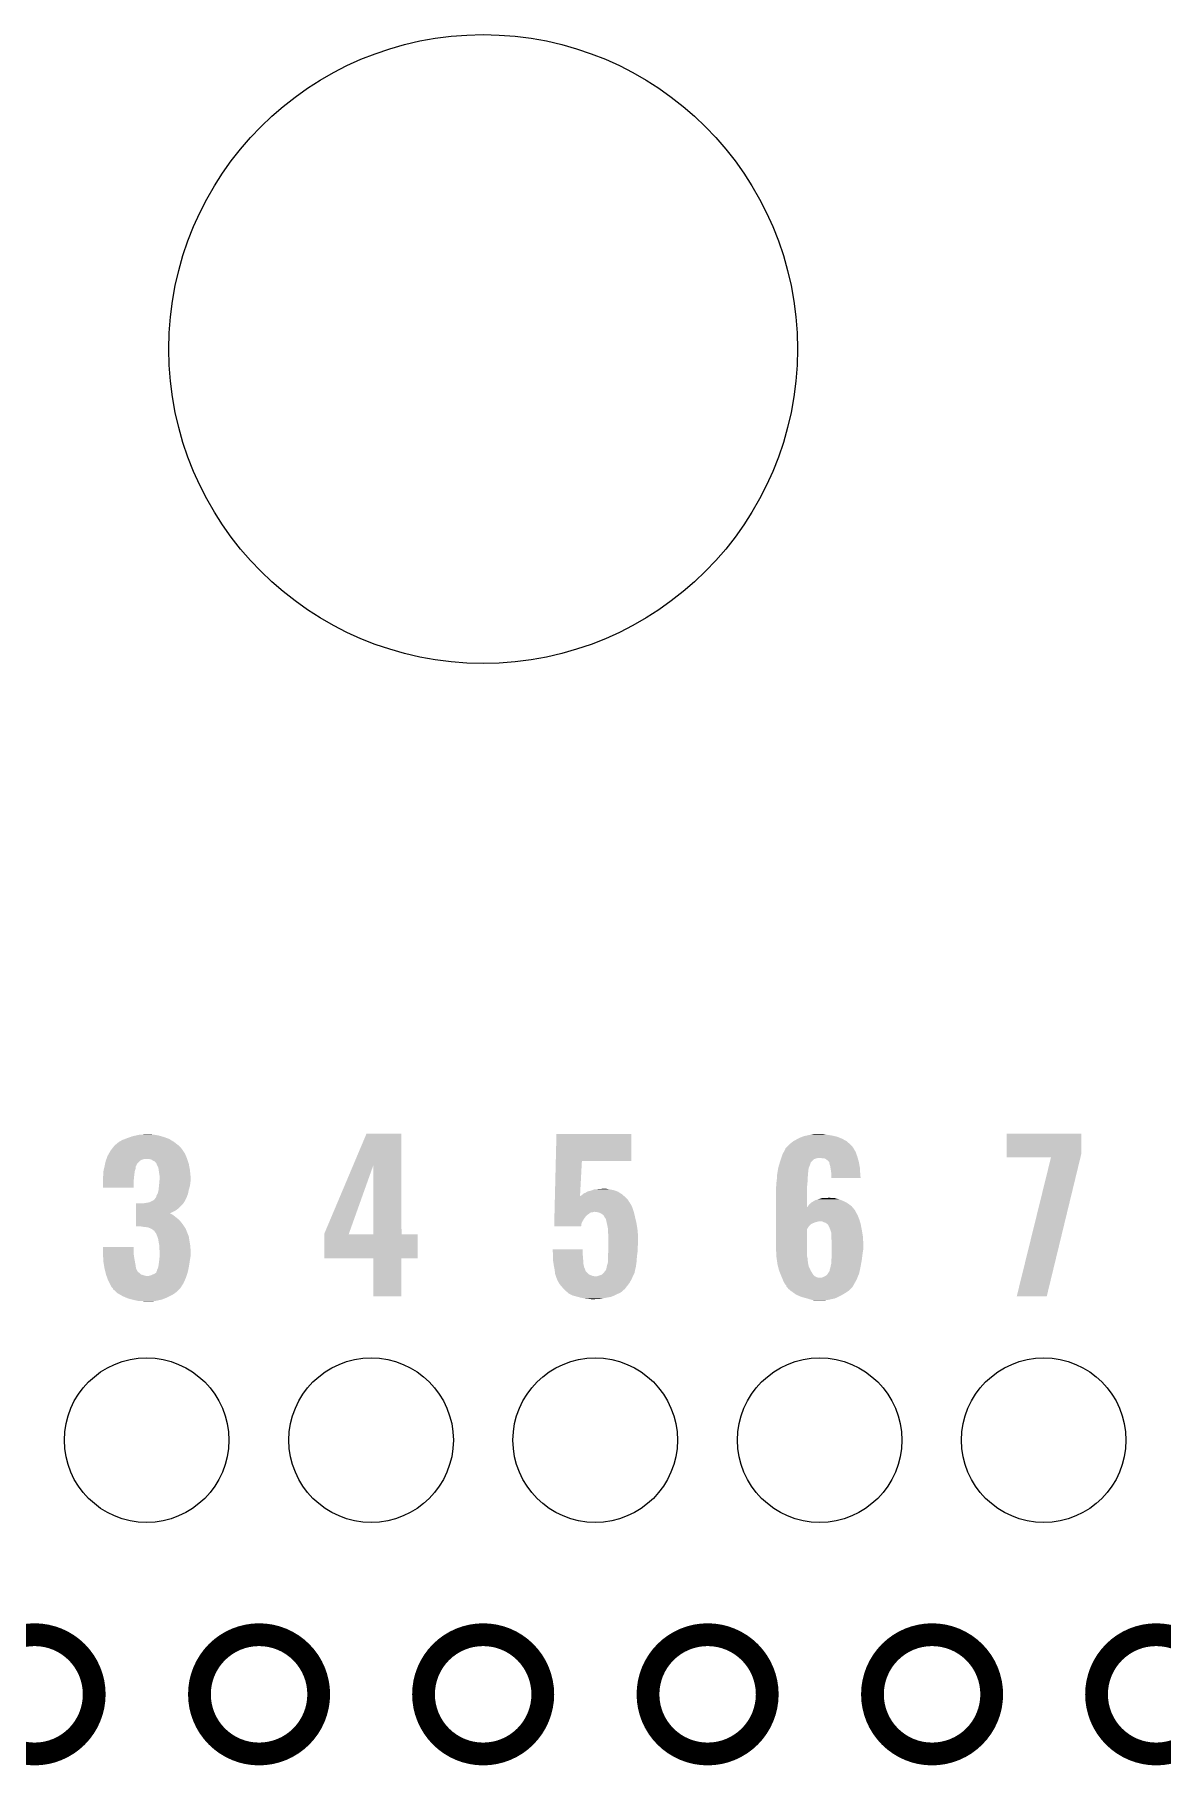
# Model space of a CAD drawing. Extents: x -1.3 to 24.2, y -3.9 to 53.4.
# Drawn here: x 8.43 to 15.97, y 24.42 to 36 of the extents above; entities that cross this region are included whole.
import ezdxf

# ---------------------------------------------------------------- set-up
doc = ezdxf.new("R2010")
doc.units = 0
doc.layers.get('0').update_dxf_attribs({"linetype": 'CONTINUOUS'})
for name, color, linetype in [('LIGHT_RANGER_14CLICK_V101_GKO', 10, 'CONTINUOUS'), ('LIGHT_RANGER_14CLICK_V101_GTO', 9, 'CONTINUOUS'), ('LIGHT_RANGER_14CLICK_V101_GTS', 11, 'CONTINUOUS')]:
    doc.layers.add(name, color=color, linetype=linetype)

# ---------------------------------------------------------------- blocks, each defined once
blk = doc.blocks.new('ROUND_45')
blk.add_circle((0, 0), 2.102)
blk = doc.blocks.new('ROUND_46')
blk.add_circle((0, 0), 0.55)

msp = doc.modelspace()

# ---------------------------------------------------------------- linework, layer by layer
at = {"layer": 'LIGHT_RANGER_14CLICK_V101_GKO', "const_width": 0.1524}
for points in [[(8.03148, 24.89962, 1), (8.82904, 24.89962, 1)], [(9.53262, 24.89962, 1), (10.33018, 24.89962, 1)], [(11.03122, 24.89962, 1), (11.82878, 24.89962, 1)], [(12.53236, 24.89962, 1), (13.32992, 24.89962, 1)], [(14.0335, 24.89962, 1), (14.83106, 24.89962, 1)], [(15.5321, 24.89962, 1), (16.32966, 24.89962, 1)]]:
    msp.add_lwpolyline(points, format="xyb", close=True, dxfattribs=at)
at = {"layer": 'LIGHT_RANGER_14CLICK_V101_GTO'}
for points in [[(8.9789, 28.58008), (8.994138, 28.59278), (9.37895, 28.58008), (9.36244, 28.59278)], [(8.994138, 28.59278), (8.994142, 28.592782), (9.36244, 28.59278), (9.362438, 28.592782)], [(8.994142, 28.592782), (9.017, 28.60548), (9.362438, 28.592782), (9.341804, 28.60548)], [(9.017, 28.60548), (9.036812, 28.6131), (9.341804, 28.60548), (9.329422, 28.6131)], [(9.036812, 28.6131), (9.05002, 28.61818), (9.329422, 28.6131), (9.315198, 28.61818)], [(9.05002, 28.61818), (9.071356, 28.6258), (9.315198, 28.61818), (9.29386, 28.6258)], [(9.071356, 28.6258), (9.085582, 28.63088), (9.29386, 28.6258), (9.276082, 28.63088)], [(9.085582, 28.63088), (9.10844, 28.63596), (9.276082, 28.63088), (9.258302, 28.63596)], [(9.10844, 28.63596), (9.1313, 28.64104), (9.258302, 28.63596), (9.22782, 28.64104)], [(9.1313, 28.64104), (9.179558, 28.64358), (9.22782, 28.64104), (9.20242, 28.64358)], [(10.561198, 28.437706), (10.650226, 28.648636), (10.883908, 28.437706), (10.8839, 28.648636)], [(10.650226, 28.648636), (10.650238, 28.64866), (10.8839, 28.648636), (10.650238, 28.64866)], [(11.915782, 28.46578), (11.920242, 28.646096), (12.420576, 28.46578), (12.4206, 28.646096)], [(11.920242, 28.646096), (11.920244, 28.64612), (12.4206, 28.646096), (11.920244, 28.64612)], [(13.482322, 28.58008), (13.505174, 28.597858), (13.880536, 28.58008), (13.860778, 28.597858)], [(13.505174, 28.597858), (13.50518, 28.597862), (13.860778, 28.597858), (13.860772, 28.597862)], [(13.50518, 28.597862), (13.53312, 28.6131), (13.860772, 28.597862), (13.83248, 28.6131)], [(13.53312, 28.6131), (13.5382, 28.61564), (13.83248, 28.6131), (13.827762, 28.61564)], [(13.5382, 28.61564), (13.55344, 28.62326), (13.827762, 28.61564), (13.807948, 28.62326)], [(13.55344, 28.62326), (13.566982, 28.628338), (13.807948, 28.62326), (13.794742, 28.628338)], [(13.566982, 28.628338), (13.573762, 28.63088), (13.794742, 28.628338), (13.782882, 28.63088)], [(13.573762, 28.63088), (13.59662, 28.63596), (13.782882, 28.63088), (13.75918, 28.63596)], [(13.59662, 28.63596), (13.61948, 28.64104), (13.75918, 28.63596), (13.72616, 28.64104)], [(13.61948, 28.64104), (13.647422, 28.64612), (13.72616, 28.64104), (13.700762, 28.64612)], [(14.930122, 28.514038), (14.930142, 28.648636), (15.4305, 28.514038), (15.4305, 28.648636)], [(14.930142, 28.648636), (14.930144, 28.64866), (15.4305, 28.648636), (14.930144, 28.64866)], [(8.905242, 28.46324), (8.907962, 28.470858), (9.131302, 28.46324), (9.141458, 28.470858)], [(8.907962, 28.470858), (8.909776, 28.47594), (9.141458, 28.470858), (9.15416, 28.47594)], [(8.909776, 28.47594), (8.910682, 28.478478), (9.15416, 28.47594), (9.161778, 28.478478)], [(8.910682, 28.47848), (8.912496, 28.48356), (9.450494, 28.47848), (9.4488, 28.48356)], [(8.910682, 28.478478), (8.910682, 28.47848), (9.161778, 28.478478), (9.194798, 28.47848)], [(8.912496, 28.48356), (8.91794, 28.498802), (9.4488, 28.48356), (9.44245, 28.498802)], [(8.91794, 28.498802), (8.926648, 28.514042), (9.44245, 28.498802), (9.4361, 28.514042)], [(8.926648, 28.514042), (8.93826, 28.53436), (9.4361, 28.514042), (9.422554, 28.53436)], [(8.93826, 28.53436), (8.940214, 28.5369), (9.422554, 28.53436), (9.42086, 28.5369)], [(8.940214, 28.5369), (8.953892, 28.55468), (9.42086, 28.5369), (9.40816, 28.55468)], [(8.953892, 28.55468), (8.96366, 28.567378), (9.40816, 28.55468), (9.39546, 28.567378)], [(8.96366, 28.567378), (8.963662, 28.56738), (9.39546, 28.567378), (9.395458, 28.56738)], [(8.963662, 28.56738), (8.966202, 28.569922), (9.395458, 28.56738), (9.392154, 28.569922)], [(8.966202, 28.569922), (8.9789, 28.58008), (9.392154, 28.569922), (9.37895, 28.58008)], [(9.21004, 28.475942), (9.194798, 28.47848), (9.45134, 28.475942), (9.450494, 28.47848)], [(9.220198, 28.468322), (9.21004, 28.475942), (9.45388, 28.468322), (9.45134, 28.475942)], [(9.232894, 28.463242), (9.220198, 28.468322), (9.455574, 28.463242), (9.45388, 28.468322)], [(11.910004, 28.232102), (11.915782, 28.465758), (12.077868, 28.232102), (12.090398, 28.465758)], [(11.915782, 28.465758), (11.915782, 28.46578), (12.090398, 28.465758), (12.420576, 28.46578)], [(13.41628, 28.46324), (13.417124, 28.465776), (13.628366, 28.46324), (13.629638, 28.465776)], [(13.417124, 28.465776), (13.421358, 28.478478), (13.629638, 28.465776), (13.644878, 28.478478)], [(13.421358, 28.478478), (13.423052, 28.48356), (13.644878, 28.478478), (13.66266, 28.48356)], [(13.423052, 28.48356), (13.423898, 28.4861), (13.66266, 28.48356), (13.675358, 28.4861)], [(13.423898, 28.4861), (13.427286, 28.49626), (13.934802, 28.4861), (13.931898, 28.49626)], [(13.427286, 28.49626), (13.43152, 28.508962), (13.931898, 28.49626), (13.92728, 28.508962)], [(13.43152, 28.508962), (13.439644, 28.524198), (13.92728, 28.508962), (13.92174, 28.524198)], [(13.439644, 28.524198), (13.451836, 28.547062), (13.92174, 28.524198), (13.909038, 28.547062)], [(13.451836, 28.547062), (13.45184, 28.547066), (13.909038, 28.547062), (13.909036, 28.547066)], [(13.45184, 28.547066), (13.451846, 28.549606), (13.909036, 28.547066), (13.907344, 28.549606)], [(13.451846, 28.549606), (13.46454, 28.5623), (13.907344, 28.549606), (13.89888, 28.5623)], [(13.46454, 28.5623), (13.47724, 28.575), (13.89888, 28.5623), (13.88618, 28.575)], [(13.47724, 28.575), (13.482322, 28.58008), (13.88618, 28.575), (13.880536, 28.58008)], [(13.698218, 28.48356), (13.682978, 28.4861), (13.935528, 28.48356), (13.934802, 28.4861)], [(13.721078, 28.47848), (13.710916, 28.48356), (13.93698, 28.47848), (13.935528, 28.48356)], [(13.731238, 28.47086), (13.721078, 28.47848), (13.939158, 28.47086), (13.93698, 28.47848)], [(13.741398, 28.460702), (13.731238, 28.47086), (13.94206, 28.460702), (13.939158, 28.47086)], [(14.93012, 28.488664), (14.930122, 28.514038), (15.424342, 28.488664), (15.4305, 28.514038)], [(15.22727, 28.48864), (14.93012, 28.488664), (15.424336, 28.48864), (15.424342, 28.488664)], [(14.998706, 27.561568), (15.22727, 28.48864), (15.199346, 27.561568), (15.424336, 28.48864)], [(8.88746, 28.359102), (8.888094, 28.36164), (9.095486, 28.359102), (9.09574, 28.36164)], [(8.88746, 28.336242), (8.88746, 28.359102), (9.0932, 28.336242), (9.095486, 28.359102)], [(8.888094, 28.36164), (8.89, 28.369262), (9.09574, 28.36164), (9.096692, 28.369262)], [(8.89, 28.394662), (8.89117, 28.399738), (9.100094, 28.394662), (9.10082, 28.399738)], [(8.89, 28.38196), (8.89, 28.394662), (9.09828, 28.38196), (9.100094, 28.394662)], [(8.89, 28.369262), (8.89, 28.38196), (9.096692, 28.369262), (9.09828, 28.38196)], [(8.89117, 28.399738), (8.894688, 28.414978), (9.10082, 28.399738), (9.105898, 28.414978)], [(8.894688, 28.414978), (8.897618, 28.427678), (9.105898, 28.414978), (9.1059, 28.427678)], [(8.897618, 28.427678), (8.89762, 28.42768), (9.1059, 28.427678), (9.1059, 28.42768)], [(8.89762, 28.42768), (8.899252, 28.435298), (9.1059, 28.42768), (9.110978, 28.435298)], [(8.899252, 28.435298), (8.90034, 28.440376), (9.110978, 28.435298), (9.113518, 28.440376)], [(8.90034, 28.440376), (8.900886, 28.442918), (9.113518, 28.440376), (9.11352, 28.442918)], [(8.900886, 28.442918), (8.903062, 28.453078), (9.11352, 28.442918), (9.12114, 28.453078)], [(8.903062, 28.453078), (8.90524, 28.463238), (9.12114, 28.453078), (9.1313, 28.463238)], [(8.90524, 28.463238), (8.905242, 28.46324), (9.1313, 28.463238), (9.131302, 28.46324)], [(9.237982, 28.455624), (9.232894, 28.463242), (9.458112, 28.455624), (9.455574, 28.463242)], [(9.243054, 28.45308), (9.237982, 28.455624), (9.45896, 28.45308), (9.458112, 28.455624)], [(9.245598, 28.448004), (9.243054, 28.45308), (9.460652, 28.448004), (9.45896, 28.45308)], [(9.2456, 28.445464), (9.245598, 28.448004), (9.4615, 28.445464), (9.460652, 28.448004)], [(9.245604, 28.445458), (9.2456, 28.445464), (9.4615, 28.445458), (9.4615, 28.445464)], [(9.25322, 28.43022), (9.245604, 28.445458), (9.464358, 28.43022), (9.4615, 28.445458)], [(9.258298, 28.417522), (9.25322, 28.43022), (9.46674, 28.417522), (9.464358, 28.43022)], [(9.260114, 28.404822), (9.258298, 28.417522), (9.46912, 28.404822), (9.46674, 28.417522)], [(9.26338, 28.38196), (9.260114, 28.404822), (9.471408, 28.38196), (9.46912, 28.404822)], [(9.26592, 28.366722), (9.26338, 28.38196), (9.47293, 28.366722), (9.471408, 28.38196)], [(9.26592, 28.354022), (9.26592, 28.366722), (9.4742, 28.354022), (9.47293, 28.366722)], [(9.26592, 28.341318), (9.26592, 28.354022), (9.4742, 28.341318), (9.4742, 28.354022)], [(10.368282, 27.980644), (10.561198, 28.437706), (10.532656, 27.980644), (10.695898, 28.437706)], [(10.695916, 27.97556), (10.695898, 28.437706), (10.883924, 27.97556), (10.883908, 28.437706)], [(13.394212, 28.346398), (13.395482, 28.36672), (13.59916, 28.346398), (13.6017, 28.36672)], [(13.395482, 28.36672), (13.39596, 28.374342), (13.6017, 28.36672), (13.6017, 28.374342)], [(13.39596, 28.374342), (13.397228, 28.381958), (13.6017, 28.374342), (13.6017, 28.381958)], [(13.397228, 28.381958), (13.398922, 28.392118), (13.6017, 28.381958), (13.60424, 28.392118)], [(13.398922, 28.392118), (13.400192, 28.399738), (13.60424, 28.392118), (13.60424, 28.399738)], [(13.400192, 28.399738), (13.403154, 28.417516), (13.60424, 28.399738), (13.60678, 28.417516)], [(13.403154, 28.417516), (13.40358, 28.420062), (13.60678, 28.417516), (13.607798, 28.420062)], [(13.40358, 28.420062), (13.410302, 28.44292), (13.607798, 28.420062), (13.61694, 28.44292)], [(13.410302, 28.44292), (13.414782, 28.458152), (13.61694, 28.44292), (13.622022, 28.458152)], [(13.414782, 28.458152), (13.415532, 28.4607), (13.622022, 28.458152), (13.627094, 28.4607)], [(13.415532, 28.4607), (13.41628, 28.46324), (13.627094, 28.4607), (13.628366, 28.46324)], [(13.743936, 28.458164), (13.741398, 28.460702), (13.942536, 28.458164), (13.94206, 28.460702)], [(13.74648, 28.445458), (13.743936, 28.458164), (13.944918, 28.445458), (13.942536, 28.458164)], [(13.75156, 28.427682), (13.74648, 28.445458), (13.948252, 28.427682), (13.944918, 28.445458)], [(13.752734, 28.420058), (13.75156, 28.427682), (13.94968, 28.420058), (13.948252, 28.427682)], [(13.75664, 28.39466), (13.752734, 28.420058), (13.95095, 28.39466), (13.94968, 28.420058)], [(13.75918, 28.37688), (13.75664, 28.39466), (13.95184, 28.37688), (13.95095, 28.39466)], [(13.75918, 28.369262), (13.75918, 28.37688), (13.95222, 28.369262), (13.95184, 28.37688)], [(13.75918, 28.351504), (13.75918, 28.369262), (13.95473, 28.351504), (13.95222, 28.369262)], [(13.954732, 28.35148), (13.75918, 28.351504), (13.954732, 28.35148), (13.95473, 28.351504)], [(8.88746, 28.288004), (8.88746, 28.336242), (9.093176, 28.288004), (9.0932, 28.336242)], [(9.093176, 28.28798), (8.88746, 28.288004), (9.093176, 28.28798), (9.093176, 28.288004)], [(9.243062, 28.224482), (9.2456, 28.234642), (9.448106, 28.224482), (9.4518, 28.234642)], [(9.2456, 28.234642), (9.253222, 28.247338), (9.4518, 28.234642), (9.456416, 28.247338)], [(9.253222, 28.24734), (9.2583, 28.265122), (9.456418, 28.24734), (9.459974, 28.265122)], [(9.253222, 28.247338), (9.253222, 28.24734), (9.456416, 28.247338), (9.456418, 28.24734)], [(9.2583, 28.265122), (9.259146, 28.272742), (9.459974, 28.265122), (9.4615, 28.272742)], [(9.259146, 28.272742), (9.26084, 28.28798), (9.4615, 28.272742), (9.466072, 28.28798)], [(9.26084, 28.28798), (9.261854, 28.298138), (9.466072, 28.28798), (9.46912, 28.298138)], [(9.261854, 28.298138), (9.26338, 28.31338), (9.46912, 28.298138), (9.471024, 28.31338)], [(9.26338, 28.31338), (9.265688, 28.33878), (9.471024, 28.31338), (9.4742, 28.33878)], [(9.265688, 28.33878), (9.26592, 28.341318), (9.4742, 28.33878), (9.4742, 28.341318)], [(12.082778, 28.232102), (12.09294, 28.239722), (12.370928, 28.232102), (12.36246, 28.239722)], [(12.09294, 28.239722), (12.095476, 28.242258), (12.36246, 28.239722), (12.359642, 28.242258)], [(12.095476, 28.242258), (12.100564, 28.24734), (12.359642, 28.242258), (12.351656, 28.24734)], [(12.100564, 28.24734), (12.113262, 28.25242), (12.351656, 28.24734), (12.343674, 28.25242)], [(12.113262, 28.25242), (12.125954, 28.260038), (12.343674, 28.25242), (12.331702, 28.260038)], [(12.125954, 28.260038), (12.125958, 28.26004), (12.331702, 28.260038), (12.331698, 28.26004)], [(12.125958, 28.26004), (12.141204, 28.26512), (12.331698, 28.26004), (12.317726, 28.26512)], [(12.141204, 28.26512), (12.143742, 28.265122), (12.317726, 28.26512), (12.31772, 28.265122)], [(12.143742, 28.265122), (12.158972, 28.270198), (12.31772, 28.265122), (12.30376, 28.270198)], [(12.158972, 28.270198), (12.15898, 28.2702), (12.30376, 28.270198), (12.303752, 28.2702)], [(12.15898, 28.2702), (12.171684, 28.27528), (12.303752, 28.2702), (12.278358, 28.27528)], [(12.186922, 28.27528), (12.202158, 28.27782), (12.278358, 28.27528), (12.260582, 28.27782)], [(12.202158, 28.27782), (12.240228, 28.280358), (12.260582, 28.27782), (12.252962, 28.280358)], [(12.240228, 28.280358), (12.240258, 28.28036), (12.252962, 28.280358), (12.240258, 28.28036)], [(13.38834, 28.290522), (13.389864, 28.298142), (13.596622, 28.290522), (13.59662, 28.298142)], [(13.38834, 28.158458), (13.38834, 28.290522), (13.596652, 28.158458), (13.596622, 28.290522)], [(13.389864, 28.298142), (13.39088, 28.303222), (13.59662, 28.298142), (13.597128, 28.303222)], [(13.39088, 28.318462), (13.391726, 28.32354), (13.598652, 28.318462), (13.59916, 28.32354)], [(13.39088, 28.303222), (13.39088, 28.318462), (13.597128, 28.303222), (13.598652, 28.318462)], [(13.391726, 28.32354), (13.39342, 28.3337), (13.59916, 28.32354), (13.59916, 28.3337)], [(13.39342, 28.3337), (13.394212, 28.346398), (13.59916, 28.3337), (13.59916, 28.346398)], [(9.108452, 28.115238), (9.108456, 28.13558), (9.334544, 28.115238), (9.375138, 28.13558)], [(9.108456, 28.13558), (9.108458, 28.14828), (9.375138, 28.13558), (9.39292, 28.14828)], [(9.108458, 28.14828), (9.108462, 28.17368), (9.39292, 28.14828), (9.418318, 28.17368)], [(9.108462, 28.17368), (9.108464, 28.1813), (9.418318, 28.17368), (9.424034, 28.1813)], [(9.154162, 28.1813), (9.16686, 28.18384), (9.424034, 28.1813), (9.42594, 28.18384)], [(9.16686, 28.18384), (9.197342, 28.188922), (9.42594, 28.18384), (9.429328, 28.188922)], [(9.197342, 28.188922), (9.202416, 28.19146), (9.429328, 28.188922), (9.43102, 28.19146)], [(9.202416, 28.19146), (9.2075, 28.194002), (9.43102, 28.19146), (9.433558, 28.194002)], [(9.2075, 28.194002), (9.22782, 28.204164), (9.433558, 28.194002), (9.43864, 28.204164)], [(9.22782, 28.204164), (9.23798, 28.21686), (9.43864, 28.204164), (9.444988, 28.21686)], [(9.23798, 28.21686), (9.240518, 28.2194), (9.444988, 28.21686), (9.44626, 28.2194)], [(9.240518, 28.2194), (9.240522, 28.219404), (9.44626, 28.2194), (9.44626, 28.219404)], [(9.240522, 28.219404), (9.243062, 28.224482), (9.44626, 28.219404), (9.448106, 28.224482)], [(11.907052, 28.11272), (11.907302, 28.122876), (12.13866, 28.11272), (12.151356, 28.122876)], [(11.907302, 28.12288), (11.907366, 28.12542), (12.164058, 28.12288), (12.174218, 28.12542)], [(11.907302, 28.122876), (11.907302, 28.12288), (12.151356, 28.122876), (12.164058, 28.12288)], [(11.907366, 28.12542), (11.908056, 28.153358), (12.437532, 28.12542), (12.42822, 28.153358)], [(11.908056, 28.153358), (11.908558, 28.17368), (12.42822, 28.153358), (12.41806, 28.17368)], [(11.908558, 28.17368), (11.908874, 28.186378), (12.41806, 28.17368), (12.410442, 28.186378)], [(11.908874, 28.186378), (11.908936, 28.188922), (12.410442, 28.186378), (12.407902, 28.188922)], [(11.908936, 28.188922), (11.909376, 28.206698), (12.407902, 28.188922), (12.397742, 28.206698)], [(11.909376, 28.206698), (11.90969, 28.2194), (12.397742, 28.206698), (12.38504, 28.2194)], [(11.90969, 28.2194), (11.909942, 28.22958), (12.38504, 28.2194), (12.37373, 28.22958)], [(11.909942, 28.22958), (11.910004, 28.232102), (12.077734, 28.22958), (12.082778, 28.232102)], [(12.077734, 28.22958), (12.077868, 28.232102), (12.37373, 28.22958), (12.370928, 28.232102)], [(12.194538, 28.12288), (12.176758, 28.12542), (12.438378, 28.12288), (12.437532, 28.12542)], [(12.212322, 28.117802), (12.194538, 28.12288), (12.439552, 28.117802), (12.438378, 28.12288)], [(12.225018, 28.110182), (12.212322, 28.117802), (12.44131, 28.110182), (12.439552, 28.117802)], [(13.38834, 28.135578), (13.38834, 28.158458), (13.916662, 28.135578), (13.897942, 28.158458)], [(13.38834, 28.120342), (13.38834, 28.135578), (13.92428, 28.120342), (13.916662, 28.135578)], [(13.38834, 28.10256), (13.38834, 28.120342), (13.93444, 28.10256), (13.92428, 28.120342)], [(13.596652, 28.158458), (13.6017, 28.160986), (13.897942, 28.158458), (13.895874, 28.160986)], [(13.6017, 28.160986), (13.60322, 28.163518), (13.895874, 28.160986), (13.893802, 28.163518)], [(13.60322, 28.163518), (13.609322, 28.173682), (13.893802, 28.163518), (13.879826, 28.173682)], [(13.609322, 28.173682), (13.62117, 28.183838), (13.879826, 28.173682), (13.865858, 28.183838)], [(13.62117, 28.183838), (13.627102, 28.188922), (13.865858, 28.183838), (13.855694, 28.188922)], [(13.627102, 28.188922), (13.644034, 28.19908), (13.855694, 28.188922), (13.83538, 28.19908)], [(13.644034, 28.19908), (13.652502, 28.20416), (13.83538, 28.19908), (13.822682, 28.20416)], [(13.652502, 28.20416), (13.657584, 28.204162), (13.822682, 28.20416), (13.822678, 28.204162)], [(13.657584, 28.204162), (13.667738, 28.20924), (13.822678, 28.204162), (13.809982, 28.20924)], [(13.667738, 28.20924), (13.667742, 28.209242), (13.809982, 28.20924), (13.809976, 28.209242)], [(13.667742, 28.209242), (13.677898, 28.21178), (13.809976, 28.209242), (13.80067, 28.21178)], [(13.677898, 28.21178), (13.693144, 28.21686), (13.80067, 28.21178), (13.782044, 28.21686)], [(13.70838, 28.21686), (13.741372, 28.219398), (13.759184, 28.21686), (13.751562, 28.219398)], [(13.741372, 28.219398), (13.741398, 28.2194), (13.751562, 28.219398), (13.741398, 28.2194)], [(9.10844, 28.03144), (9.108442, 28.04922), (9.42848, 28.03144), (9.41578, 28.04922)], [(9.10844, 28.028924), (9.10844, 28.03144), (9.430054, 28.028924), (9.42848, 28.03144)], [(9.141456, 28.0289), (9.10844, 28.028924), (9.430068, 28.0289), (9.430054, 28.028924)], [(9.108442, 28.04922), (9.108444, 28.06446), (9.41578, 28.04922), (9.40308, 28.06446)], [(9.108444, 28.06446), (9.108446, 28.07716), (9.40308, 28.06446), (9.39038, 28.07716)], [(9.108446, 28.07716), (9.10845, 28.09748), (9.39038, 28.07716), (9.36498, 28.09748)], [(9.10845, 28.1051), (9.108452, 28.110178), (9.35482, 28.1051), (9.347204, 28.110178)], [(9.10845, 28.09748), (9.10845, 28.1051), (9.36498, 28.09748), (9.35482, 28.1051)], [(9.108452, 28.11272), (9.108452, 28.115238), (9.339582, 28.11272), (9.334544, 28.115238)], [(9.108452, 28.110178), (9.108452, 28.11272), (9.347204, 28.110178), (9.339582, 28.11272)], [(9.143994, 28.026366), (9.141456, 28.0289), (9.431652, 28.026366), (9.430068, 28.0289)], [(9.146538, 28.02636), (9.143994, 28.026366), (9.431656, 28.02636), (9.431652, 28.026366)], [(9.1694, 28.02382), (9.146538, 28.02636), (9.433244, 28.02382), (9.431656, 28.02636)], [(9.189716, 28.02128), (9.1694, 28.02382), (9.434832, 28.02128), (9.433244, 28.02382)], [(9.207498, 28.01366), (9.189716, 28.02128), (9.439594, 28.01366), (9.434832, 28.02128)], [(9.21173, 28.011122), (9.207498, 28.01366), (9.44118, 28.011122), (9.439594, 28.01366)], [(9.220198, 28.006042), (9.21173, 28.011122), (9.443212, 28.006042), (9.44118, 28.011122)], [(9.230358, 27.998422), (9.220198, 28.006042), (9.44626, 27.998422), (9.443212, 28.006042)], [(11.90498, 28.028924), (11.905418, 28.046676), (12.0853, 28.028924), (12.08786, 28.046676)], [(12.085298, 28.0289), (11.90498, 28.028924), (12.085298, 28.0289), (12.0853, 28.028924)], [(11.905418, 28.046676), (11.905732, 28.059384), (12.08786, 28.046676), (12.09294, 28.059384)], [(11.905732, 28.059384), (11.90636, 28.084778), (12.09294, 28.059384), (12.108178, 28.084778)], [(11.90636, 28.084778), (11.9068, 28.102558), (12.108178, 28.084778), (12.123418, 28.102558)], [(11.9068, 28.102558), (11.907052, 28.11272), (12.123418, 28.102558), (12.13866, 28.11272)], [(12.235176, 28.102558), (12.225018, 28.110182), (12.44307, 28.102558), (12.44131, 28.110182)], [(12.24026, 28.092402), (12.235176, 28.102558), (12.445414, 28.092402), (12.44307, 28.102558)], [(12.241956, 28.08986), (12.24026, 28.092402), (12.446, 28.08986), (12.445414, 28.092402)], [(12.24534, 28.08478), (12.241956, 28.08986), (12.447196, 28.08478), (12.446, 28.08986)], [(12.250414, 28.079706), (12.24534, 28.08478), (12.44839, 28.079706), (12.447196, 28.08478)], [(12.25042, 28.077162), (12.250414, 28.079706), (12.448988, 28.077162), (12.44839, 28.079706)], [(12.2555, 28.05684), (12.25042, 28.077162), (12.45377, 28.05684), (12.448988, 28.077162)], [(12.257758, 28.04668), (12.2555, 28.05684), (12.45616, 28.04668), (12.45377, 28.05684)], [(12.26058, 28.03398), (12.257758, 28.04668), (12.458066, 28.03398), (12.45616, 28.04668)], [(12.26566, 28.008582), (12.26058, 28.03398), (12.461876, 28.008582), (12.458066, 28.03398)], [(12.26566, 27.995878), (12.26566, 28.008582), (12.46378, 27.995878), (12.461876, 28.008582)], [(13.38834, 28.077162), (13.38834, 28.10256), (13.9446, 28.077162), (13.93444, 28.10256)], [(13.38834, 28.06192), (13.38834, 28.077162), (13.94929, 28.06192), (13.9446, 28.077162)], [(13.38834, 28.05938), (13.38834, 28.06192), (13.665198, 28.05938), (13.677902, 28.06192)], [(13.38834, 28.054302), (13.38834, 28.05938), (13.64742, 28.054302), (13.665198, 28.05938)], [(13.38834, 28.04668), (13.38834, 28.054302), (13.62964, 28.04668), (13.64742, 28.054302)], [(13.38834, 28.044142), (13.38834, 28.04668), (13.624564, 28.044142), (13.62964, 28.04668)], [(13.38834, 28.026362), (13.38834, 28.044142), (13.606782, 28.026362), (13.624564, 28.044142)], [(13.38834, 28.011126), (13.38834, 28.026362), (13.596624, 28.011126), (13.606782, 28.026362)], [(13.38834, 27.88666), (13.38834, 28.011126), (13.59662, 27.88666), (13.596624, 28.011126)], [(13.705842, 28.05684), (13.695676, 28.06192), (13.950854, 28.05684), (13.94929, 28.06192)], [(13.721082, 28.051758), (13.705842, 28.05684), (13.952418, 28.051758), (13.950854, 28.05684)], [(13.73061, 28.04414), (13.721082, 28.051758), (13.95476, 28.04414), (13.952418, 28.051758)], [(13.733786, 28.0416), (13.73061, 28.04414), (13.955238, 28.0416), (13.95476, 28.04414)], [(13.73632, 28.041578), (13.733786, 28.0416), (13.955242, 28.041578), (13.955238, 28.0416)], [(13.736322, 28.039056), (13.73632, 28.041578), (13.955714, 28.039056), (13.955242, 28.041578)], [(13.74648, 28.01874), (13.736322, 28.039056), (13.959524, 28.01874), (13.955714, 28.039056)], [(13.752196, 28.0035), (13.74648, 28.01874), (13.96238, 28.0035), (13.959524, 28.01874)], [(13.7541, 27.99842), (13.752196, 28.0035), (13.963228, 27.99842), (13.96238, 28.0035)], [(8.88746, 27.8511), (8.887482, 27.889176), (9.0932, 27.8511), (9.0932, 27.889176)], [(8.887482, 27.889176), (8.887484, 27.8892), (9.0932, 27.889176), (8.887484, 27.8892)], [(9.235438, 27.990802), (9.230358, 27.998422), (9.449308, 27.990802), (9.44626, 27.998422)], [(9.237974, 27.985736), (9.235438, 27.990802), (9.451334, 27.985736), (9.449308, 27.990802)], [(9.240502, 27.98572), (9.237974, 27.985736), (9.45134, 27.98572), (9.451334, 27.985736)], [(9.24814, 27.96794), (9.240502, 27.98572), (9.458452, 27.96794), (9.45134, 27.98572)], [(9.250998, 27.960318), (9.24814, 27.96794), (9.4615, 27.960318), (9.458452, 27.96794)], [(9.255758, 27.947622), (9.250998, 27.960318), (9.463454, 27.947622), (9.4615, 27.960318)], [(9.259346, 27.9273), (9.255758, 27.947622), (9.46658, 27.9273), (9.463454, 27.947622)], [(9.26338, 27.904442), (9.259346, 27.9273), (9.47039, 27.904442), (9.46658, 27.9273)], [(9.26338, 27.896822), (9.26338, 27.904442), (9.47166, 27.896822), (9.47039, 27.904442)], [(9.26338, 27.884122), (9.26338, 27.896822), (9.472508, 27.884122), (9.47166, 27.896822)], [(10.36828, 27.975588), (10.368282, 27.980644), (10.530852, 27.975588), (10.532656, 27.980644)], [(10.36828, 27.97556), (10.36828, 27.975588), (10.695916, 27.97556), (10.530852, 27.975588)], [(10.36828, 27.975536), (10.36828, 27.97556), (10.99312, 27.975536), (10.883924, 27.97556)], [(10.36828, 27.815564), (10.36828, 27.975536), (10.993096, 27.815564), (10.99312, 27.975536)], [(12.26566, 27.983182), (12.26566, 27.995878), (12.464334, 27.983182), (12.46378, 27.995878)], [(12.2682, 27.96286), (12.26566, 27.983182), (12.465216, 27.96286), (12.464334, 27.983182)], [(12.2682, 27.93746), (12.2682, 27.96286), (12.46632, 27.93746), (12.465216, 27.96286)], [(12.2682, 27.91714), (12.2682, 27.93746), (12.46632, 27.91714), (12.46632, 27.93746)], [(12.2682, 27.894278), (12.2682, 27.91714), (12.46378, 27.894278), (12.46632, 27.91714)], [(12.2682, 27.868882), (12.2682, 27.894278), (12.46378, 27.868882), (12.46378, 27.894278)], [(13.39088, 27.82824), (13.38834, 27.88666), (13.59662, 27.82824), (13.59662, 27.88666)], [(13.75918, 27.983176), (13.7541, 27.99842), (13.965768, 27.983176), (13.963228, 27.99842)], [(13.75918, 27.957778), (13.75918, 27.983176), (13.97, 27.957778), (13.965768, 27.983176)], [(13.75918, 27.94508), (13.75918, 27.957778), (13.970636, 27.94508), (13.97, 27.957778)], [(13.76172, 27.912062), (13.75918, 27.94508), (13.972286, 27.912062), (13.970636, 27.94508)], [(13.76172, 27.90698), (13.76172, 27.912062), (13.97254, 27.90698), (13.972286, 27.912062)], [(13.76172, 27.876498), (13.76172, 27.90698), (13.97254, 27.876498), (13.97254, 27.90698)], [(8.887922, 27.84094), (8.88746, 27.8511), (9.0932, 27.84094), (9.0932, 27.8511)], [(8.888732, 27.82316), (8.887922, 27.84094), (9.09574, 27.82316), (9.0932, 27.84094)], [(8.889424, 27.80792), (8.888732, 27.82316), (9.09828, 27.80792), (9.09574, 27.82316)], [(8.89, 27.795222), (8.889424, 27.80792), (9.100662, 27.795222), (9.09828, 27.80792)], [(8.894412, 27.76728), (8.89, 27.795222), (9.1059, 27.76728), (9.100662, 27.795222)], [(9.259388, 27.76982), (9.26084, 27.77998), (9.46404, 27.76982), (9.465602, 27.77998)], [(9.26084, 27.77998), (9.26338, 27.8003), (9.465602, 27.77998), (9.468728, 27.8003)], [(9.26592, 27.868882), (9.26338, 27.884122), (9.473524, 27.868882), (9.472508, 27.884122)], [(9.26338, 27.8003), (9.263662, 27.80284), (9.468728, 27.8003), (9.46912, 27.80284)], [(9.263662, 27.80284), (9.265636, 27.82062), (9.46912, 27.80284), (9.47166, 27.82062)], [(9.265636, 27.82062), (9.26592, 27.823162), (9.47166, 27.82062), (9.472168, 27.823162)], [(9.26592, 27.858722), (9.26592, 27.868882), (9.4742, 27.858722), (9.473524, 27.868882)], [(9.26592, 27.833318), (9.26592, 27.858722), (9.4742, 27.833318), (9.4742, 27.858722)], [(9.26592, 27.823162), (9.26592, 27.833318), (9.472168, 27.823162), (9.4742, 27.833318)], [(10.695916, 27.81554), (10.36828, 27.815564), (10.993096, 27.81554), (10.993096, 27.815564)], [(10.695918, 27.815516), (10.695916, 27.81554), (10.8839, 27.815516), (10.993096, 27.81554)], [(10.69594, 27.561564), (10.695918, 27.815516), (10.883876, 27.561564), (10.8839, 27.815516)], [(11.894844, 27.873936), (11.894842, 27.873956), (12.09548, 27.873936), (11.894842, 27.873956)], [(11.896732, 27.84348), (11.894844, 27.873936), (12.09548, 27.84348), (12.09548, 27.873936)], [(11.89736, 27.83332), (11.896732, 27.84348), (12.09661, 27.83332), (12.09548, 27.84348)], [(11.89736, 27.82062), (11.89736, 27.83332), (12.09802, 27.82062), (12.09661, 27.83332)], [(11.89736, 27.800302), (11.89736, 27.82062), (12.099216, 27.800302), (12.09802, 27.82062)], [(11.900878, 27.777438), (11.89736, 27.800302), (12.10056, 27.777438), (12.099216, 27.800302)], [(11.90244, 27.76728), (11.900878, 27.777438), (12.10282, 27.76728), (12.10056, 27.777438)], [(12.25804, 27.76474), (12.265658, 27.79268), (12.452168, 27.76474), (12.45616, 27.79268)], [(12.265658, 27.79268), (12.26566, 27.792682), (12.45616, 27.79268), (12.45616, 27.792682)], [(12.26566, 27.84602), (12.267634, 27.863798), (12.461044, 27.84602), (12.46378, 27.863798)], [(12.26566, 27.830782), (12.26566, 27.84602), (12.4587, 27.830782), (12.461044, 27.84602)], [(12.26566, 27.792682), (12.26566, 27.830782), (12.45616, 27.792682), (12.4587, 27.830782)], [(12.267634, 27.863798), (12.2682, 27.868882), (12.46378, 27.863798), (12.46378, 27.868882)], [(13.391244, 27.825702), (13.39088, 27.82824), (13.59662, 27.825702), (13.59662, 27.82824)], [(13.392696, 27.81554), (13.391244, 27.825702), (13.59916, 27.81554), (13.59662, 27.825702)], [(13.396324, 27.790138), (13.392696, 27.81554), (13.6017, 27.790138), (13.59916, 27.81554)], [(13.3985, 27.774902), (13.396324, 27.790138), (13.604472, 27.774902), (13.6017, 27.790138)], [(13.401676, 27.762202), (13.3985, 27.774902), (13.60678, 27.762202), (13.604472, 27.774902)], [(13.7541, 27.7622), (13.75918, 27.785058), (13.95476, 27.7622), (13.958792, 27.785058)], [(13.75918, 27.807922), (13.76172, 27.8384), (13.962696, 27.807922), (13.966506, 27.8384)], [(13.75918, 27.80538), (13.75918, 27.807922), (13.96238, 27.80538), (13.962696, 27.807922)], [(13.75918, 27.785058), (13.75918, 27.80538), (13.958792, 27.785058), (13.96238, 27.80538)], [(13.76172, 27.8638), (13.76172, 27.876498), (13.97, 27.8638), (13.97254, 27.876498)], [(13.76172, 27.84602), (13.76172, 27.8638), (13.96746, 27.84602), (13.97, 27.8638)], [(13.76172, 27.8384), (13.76172, 27.84602), (13.966506, 27.8384), (13.96746, 27.84602)], [(8.89762, 27.74696), (8.894412, 27.76728), (9.108442, 27.74696), (9.1059, 27.76728)], [(8.897622, 27.746958), (8.89762, 27.74696), (9.108442, 27.746958), (9.108442, 27.74696)], [(8.902702, 27.726642), (8.897622, 27.746958), (9.118602, 27.726642), (9.108442, 27.746958)], [(8.903972, 27.72156), (8.902702, 27.726642), (9.12368, 27.72156), (9.118602, 27.726642)], [(8.905244, 27.716478), (8.903972, 27.72156), (9.131302, 27.716478), (9.12368, 27.72156)], [(8.907782, 27.70632), (8.905244, 27.716478), (9.141464, 27.70632), (9.131302, 27.716478)], [(8.907784, 27.706318), (8.907782, 27.70632), (9.141466, 27.706318), (9.141464, 27.70632)], [(8.90869, 27.70378), (8.907784, 27.706318), (9.151618, 27.70378), (9.141466, 27.706318)], [(8.910504, 27.6987), (8.90869, 27.70378), (9.16686, 27.6987), (9.151618, 27.70378)], [(8.911412, 27.69616), (8.910504, 27.6987), (9.182102, 27.69616), (9.16686, 27.6987)], [(8.914132, 27.68854), (8.911412, 27.69616), (9.44372, 27.68854), (9.4461, 27.69616)], [(8.92048, 27.670762), (8.914132, 27.68854), (9.43594, 27.670762), (9.44372, 27.68854)], [(8.931912, 27.6479), (8.92048, 27.670762), (9.425938, 27.6479), (9.43594, 27.670762)], [(9.182102, 27.69616), (9.192262, 27.696162), (9.4461, 27.69616), (9.4461, 27.696162)], [(9.192262, 27.696162), (9.19988, 27.698698), (9.4461, 27.696162), (9.446894, 27.698698)], [(9.19988, 27.698698), (9.210042, 27.70124), (9.446894, 27.698698), (9.447688, 27.70124)], [(9.210042, 27.70124), (9.2202, 27.70632), (9.447688, 27.70124), (9.449276, 27.70632)], [(9.2202, 27.70632), (9.232902, 27.711402), (9.449276, 27.70632), (9.450864, 27.711402)], [(9.232902, 27.711402), (9.243062, 27.719024), (9.450864, 27.711402), (9.453246, 27.719024)], [(9.243062, 27.719024), (9.247122, 27.729178), (9.453246, 27.719024), (9.45642, 27.729178)], [(9.247122, 27.729178), (9.24814, 27.731724), (9.45642, 27.729178), (9.456896, 27.731724)], [(9.24814, 27.731724), (9.248142, 27.734264), (9.456896, 27.731724), (9.457372, 27.734264)], [(9.248142, 27.734264), (9.25576, 27.749502), (9.457372, 27.734264), (9.46023, 27.749502)], [(9.25576, 27.749502), (9.2583, 27.7622), (9.46023, 27.749502), (9.46261, 27.7622)], [(9.2583, 27.7622), (9.259388, 27.76982), (9.46261, 27.7622), (9.46404, 27.76982)], [(11.904982, 27.754578), (11.90244, 27.76728), (12.105642, 27.754578), (12.10282, 27.76728)], [(11.90752, 27.741878), (11.904982, 27.754578), (12.111084, 27.741878), (12.105642, 27.754578)], [(11.908156, 27.736796), (11.90752, 27.741878), (12.11326, 27.736796), (12.111084, 27.741878)], [(11.908474, 27.734256), (11.908156, 27.736796), (12.113262, 27.734256), (12.11326, 27.736796)], [(11.909108, 27.729182), (11.908474, 27.734256), (12.115802, 27.729182), (12.113262, 27.734256)], [(11.91006, 27.72156), (11.909108, 27.729182), (12.123424, 27.72156), (12.115802, 27.729182)], [(11.912238, 27.70632), (11.91006, 27.72156), (12.138664, 27.70632), (12.123424, 27.72156)], [(11.9126, 27.703782), (11.912238, 27.70632), (12.14501, 27.703782), (12.138664, 27.70632)], [(11.917676, 27.696166), (11.9126, 27.703782), (12.16405, 27.696166), (12.14501, 27.703782)], [(11.917678, 27.69616), (11.917676, 27.696166), (12.164064, 27.69616), (12.16405, 27.696166)], [(11.91768, 27.69362), (11.917678, 27.69616), (12.181842, 27.69362), (12.164064, 27.69616)], [(11.91768, 27.691084), (11.91768, 27.69362), (12.429672, 27.691084), (12.43076, 27.69362)], [(11.923778, 27.675838), (11.91768, 27.691084), (12.42314, 27.675838), (12.429672, 27.691084)], [(11.92784, 27.66568), (11.923778, 27.675838), (12.417496, 27.66568), (12.42314, 27.675838)], [(11.934898, 27.652978), (11.92784, 27.66568), (12.41044, 27.652978), (12.417496, 27.66568)], [(12.181842, 27.69362), (12.189462, 27.693622), (12.43076, 27.69362), (12.43076, 27.693622)], [(12.189462, 27.693622), (12.2047, 27.6987), (12.43076, 27.693622), (12.4333, 27.6987)], [(12.2047, 27.6987), (12.225018, 27.706324), (12.4333, 27.6987), (12.437112, 27.706324)], [(12.225018, 27.706324), (12.23771, 27.719016), (12.437112, 27.706324), (12.443458, 27.719016)], [(12.23771, 27.719016), (12.24026, 27.721564), (12.443458, 27.719016), (12.443458, 27.721564)], [(12.24026, 27.721564), (12.240264, 27.724098), (12.443458, 27.721564), (12.44346, 27.724098)], [(12.240264, 27.724098), (12.240266, 27.724106), (12.44346, 27.724098), (12.44346, 27.724106)], [(12.240266, 27.724106), (12.247882, 27.731724), (12.44346, 27.724106), (12.445218, 27.731724)], [(12.247882, 27.731724), (12.252962, 27.741882), (12.445218, 27.731724), (12.447562, 27.741882)], [(12.252962, 27.741882), (12.256346, 27.757122), (12.447562, 27.741882), (12.45108, 27.757122)], [(12.256346, 27.757122), (12.25804, 27.76474), (12.45108, 27.757122), (12.452168, 27.76474)], [(13.40866, 27.734262), (13.401676, 27.762202), (13.61948, 27.734262), (13.60678, 27.762202)], [(13.41882, 27.708862), (13.40866, 27.734262), (13.634718, 27.708862), (13.61948, 27.734262)], [(13.422884, 27.698704), (13.41882, 27.708862), (13.642338, 27.698704), (13.634718, 27.708862)], [(13.4239, 27.69616), (13.422884, 27.698704), (13.646576, 27.69616), (13.642338, 27.698704)], [(13.426018, 27.69108), (13.4239, 27.69616), (13.655038, 27.69108), (13.646576, 27.69616)], [(13.428134, 27.686002), (13.426018, 27.69108), (13.667736, 27.686002), (13.655038, 27.69108)], [(13.428134, 27.686), (13.428134, 27.686002), (13.695676, 27.686), (13.667736, 27.686002)], [(13.434486, 27.670758), (13.428134, 27.686), (13.92682, 27.670758), (13.933094, 27.686)], [(13.4366, 27.66568), (13.434486, 27.670758), (13.923962, 27.66568), (13.92682, 27.670758)], [(13.44676, 27.645362), (13.4366, 27.66568), (13.912534, 27.645362), (13.923962, 27.66568)], [(13.695676, 27.686), (13.70838, 27.69108), (13.933094, 27.686), (13.935186, 27.69108)], [(13.70838, 27.69108), (13.718538, 27.69616), (13.935186, 27.69108), (13.937278, 27.69616)], [(13.718538, 27.69616), (13.728698, 27.703778), (13.937278, 27.69616), (13.940414, 27.703778)], [(13.728698, 27.703778), (13.736318, 27.713938), (13.940414, 27.703778), (13.944598, 27.713938)], [(13.736318, 27.713938), (13.73632, 27.71394), (13.944598, 27.713938), (13.944598, 27.71394)], [(13.73632, 27.71394), (13.746476, 27.729174), (13.944598, 27.71394), (13.947806, 27.729174)], [(13.746476, 27.729174), (13.74648, 27.736796), (13.947806, 27.729174), (13.94941, 27.736796)], [(13.74648, 27.736796), (13.751558, 27.749498), (13.94941, 27.736796), (13.952084, 27.749498)], [(13.751558, 27.749498), (13.7541, 27.7622), (13.952084, 27.749498), (13.95476, 27.7622)], [(8.943338, 27.625044), (8.931912, 27.6479), (9.411244, 27.625044), (9.425938, 27.6479)], [(8.953494, 27.614886), (8.943338, 27.625044), (9.404714, 27.614886), (9.411244, 27.625044)], [(8.953498, 27.612338), (8.953494, 27.614886), (9.403078, 27.612338), (9.404714, 27.614886)], [(8.9535, 27.609804), (8.953498, 27.612338), (9.400544, 27.609804), (9.403078, 27.612338)], [(8.964588, 27.59964), (8.9535, 27.609804), (9.39038, 27.59964), (9.400544, 27.609804)], [(8.981214, 27.5844), (8.964588, 27.59964), (9.3726, 27.5844), (9.39038, 27.59964)], [(8.983982, 27.581862), (8.981214, 27.5844), (9.368792, 27.581862), (9.3726, 27.5844)], [(9.006206, 27.56916), (8.983982, 27.581862), (9.349738, 27.56916), (9.368792, 27.581862)], [(9.019538, 27.56154), (9.006206, 27.56916), (9.334498, 27.56154), (9.349738, 27.56916)], [(9.037318, 27.55392), (9.019538, 27.56154), (9.31926, 27.55392), (9.334498, 27.56154)], [(9.055098, 27.5463), (9.037318, 27.55392), (9.300208, 27.5463), (9.31926, 27.55392)], [(9.083676, 27.53868), (9.055098, 27.5463), (9.281158, 27.53868), (9.300208, 27.5463)], [(10.883876, 27.56154), (10.69594, 27.561564), (10.883876, 27.56154), (10.883876, 27.561564)], [(11.940538, 27.642822), (11.934898, 27.652978), (12.402822, 27.642822), (12.41044, 27.652978)], [(11.94925, 27.63266), (11.940538, 27.642822), (12.3952, 27.63266), (12.402822, 27.642822)], [(11.95578, 27.62504), (11.94925, 27.63266), (12.389272, 27.62504), (12.3952, 27.63266)], [(11.96848, 27.6098), (11.95578, 27.62504), (12.37742, 27.6098), (12.389272, 27.62504)], [(11.98118, 27.597102), (11.96848, 27.6098), (12.363134, 27.597102), (12.37742, 27.6098)], [(11.991338, 27.58948), (11.98118, 27.597102), (12.35456, 27.58948), (12.363134, 27.597102)], [(11.991342, 27.589478), (11.991338, 27.58948), (12.354558, 27.589478), (12.35456, 27.58948)], [(11.998964, 27.58186), (11.991342, 27.589478), (12.341864, 27.58186), (12.354558, 27.589478)], [(12.001502, 27.579322), (11.998964, 27.58186), (12.335516, 27.579322), (12.341864, 27.58186)], [(12.006586, 27.57678), (12.001502, 27.579322), (12.32916, 27.57678), (12.335516, 27.579322)], [(12.0269, 27.56662), (12.006586, 27.57678), (12.30884, 27.56662), (12.32916, 27.57678)], [(12.064154, 27.55646), (12.0269, 27.56662), (12.283438, 27.55646), (12.30884, 27.56662)], [(12.08278, 27.55138), (12.064154, 27.55646), (12.25296, 27.55138), (12.283438, 27.55646)], [(12.11072, 27.5463), (12.08278, 27.55138), (12.22756, 27.5463), (12.25296, 27.55138)], [(12.13612, 27.54376), (12.11072, 27.5463), (12.21486, 27.54376), (12.22756, 27.5463)], [(12.1539, 27.54122), (12.13612, 27.54376), (12.174222, 27.54122), (12.21486, 27.54376)], [(13.45184, 27.63774), (13.44676, 27.645362), (13.908246, 27.63774), (13.912534, 27.645362)], [(13.456914, 27.632666), (13.45184, 27.63774), (13.905392, 27.632666), (13.908246, 27.63774)], [(13.456918, 27.63012), (13.456914, 27.632666), (13.90396, 27.63012), (13.905392, 27.632666)], [(13.45692, 27.627584), (13.456918, 27.63012), (13.90269, 27.627584), (13.90396, 27.63012)], [(13.4591, 27.625042), (13.45692, 27.627584), (13.901418, 27.625042), (13.90269, 27.627584)], [(13.472158, 27.6098), (13.4591, 27.625042), (13.886178, 27.6098), (13.901418, 27.625042)], [(13.4874, 27.5971), (13.472158, 27.6098), (13.87348, 27.5971), (13.886178, 27.6098)], [(13.508738, 27.58186), (13.4874, 27.5971), (13.850622, 27.58186), (13.87348, 27.5971)], [(13.522958, 27.571702), (13.508738, 27.58186), (13.833206, 27.571702), (13.850622, 27.58186)], [(13.540742, 27.56408), (13.522958, 27.571702), (13.82014, 27.56408), (13.833206, 27.571702)], [(13.558518, 27.55646), (13.540742, 27.56408), (13.80381, 27.55646), (13.82014, 27.56408)], [(13.59662, 27.5463), (13.558518, 27.55646), (13.782038, 27.5463), (13.80381, 27.55646)], [(13.629638, 27.53614), (13.59662, 27.5463), (13.733778, 27.53614), (13.782038, 27.5463)], [(15.19934, 27.56154), (14.998706, 27.561568), (15.19934, 27.56154), (15.199346, 27.561568)], [(9.0932, 27.53614), (9.083676, 27.53868), (9.269092, 27.53614), (9.281158, 27.53868)], [(9.128758, 27.52852), (9.0932, 27.53614), (9.232898, 27.52852), (9.269092, 27.53614)], [(9.166858, 27.52598), (9.156698, 27.52852), (9.1821, 27.52598), (9.232898, 27.52852)], [(13.644878, 27.5336), (13.629638, 27.53614), (13.708382, 27.5336), (13.733778, 27.53614)]]:
    msp.add_solid(points, dxfattribs=at)

# ---------------------------------------------------------------- block references
at = {"layer": 'LIGHT_RANGER_14CLICK_V101_GTS'}
for name, p in [('ROUND_45', (11.43, 33.89376)), ('ROUND_46', (9.17956, 26.59888)), ('ROUND_46', (10.6807, 26.59888)), ('ROUND_46', (12.1793, 26.59888)), ('ROUND_46', (13.68044, 26.59888)), ('ROUND_46', (15.17904, 26.59888))]:
    msp.add_blockref(name, p, dxfattribs=at)

doc.saveas('drawing.dxf')
